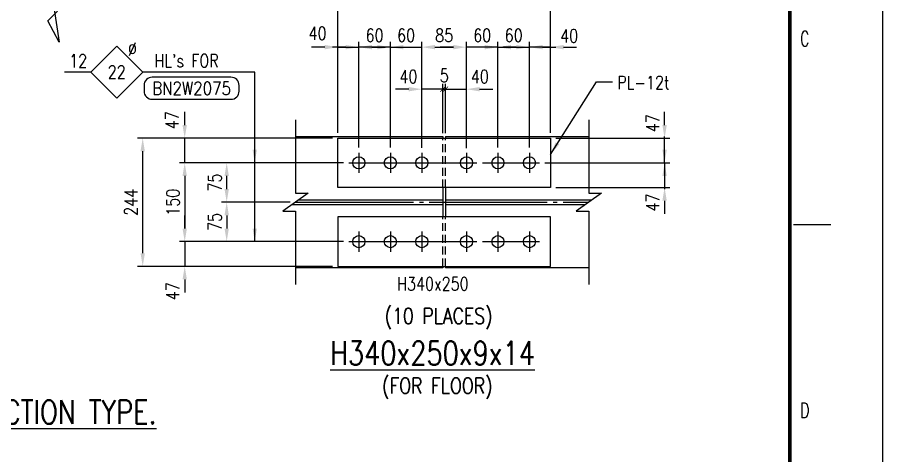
# Model space of a CAD drawing. Header units: millimetres. Extents: x 0 to 232280, y -26939 to 23794.
# Drawn here: x 82526 to 89121, y -13825 to -10487 of the extents above; entities that cross this region are included whole.
import ezdxf
from ezdxf.enums import TextEntityAlignment as Align

# ---------------------------------------------------------------- set-up
doc = ezdxf.new("R2010")
doc.units = ezdxf.units.MM
doc.header["$LTSCALE"] = 30
doc.linetypes.add('JNK-CENTER', pattern=[34, 30, -1.5, 1, -1.5])
doc.linetypes.add('JNK-HIDDEN', pattern=[3, 2, -1])
for name, color, linetype in [('CEN-R', 1, 'JNK-CENTER'), ('CON-C', 4, 'Continuous'), ('CON-G', 3, 'Continuous'), ('CON-W', 7, 'Continuous'), ('CON-Y', 2, 'Continuous'), ('Dim-W', 7, 'Continuous'), ('HID-Y', 2, 'JNK-HIDDEN'), ('STL-OBJT', 7, 'Continuous'), ('TXT-C', 4, 'Continuous'), ('TXTN-G', 3, 'Continuous')]:
    doc.layers.add(name, color=color, linetype=linetype)
doc.styles.add('ROMANS', font='ROMANS.shx', dxfattribs={"width": 0.8})
doc.styles.add('SIMPLEX', font='simplex.shx', dxfattribs={"width": 0.8})
doc.dimstyles.new('DIM40', dxfattribs={"dimscale": 40, "dimtxt": 2.5, "dimasz": 2.5, "dimexe": 1, "dimexo": 1, "dimgap": 1, "dimtad": 1, "dimdec": 0, "dimdsep": 46, "dimtxsty": 'SIMPLEX', "dimcen": 0, "dimclrd": 7, "dimclre": 7, "dimclrt": 2, "dimadec": 1, "dimazin": 2, "dimtfac": 1, "dimtdec": 0, "dimtix": 1, "dimtmove": 2, "dimatfit": 2, "dimfxl": 1, "dimtolj": 1, "dimtzin": 0, "dimarcsym": 1})
doc.dimstyles.new('DIM40x4', dxfattribs={"dimscale": 40, "dimtxt": 2.5, "dimasz": 2.5, "dimexe": 1, "dimexo": 1, "dimgap": 1, "dimtad": 1, "dimdec": 1, "dimlfac": 0.25, "dimdsep": 46, "dimtxsty": 'SIMPLEX', "dimcen": 2.5, "dimclrd": 7, "dimclre": 7, "dimclrt": 2, "dimadec": 1, "dimazin": 2, "dimtfac": 1, "dimtdec": 1, "dimtmove": 2, "dimatfit": 3, "dimfxl": 1, "dimtfill": 1, "dimtolj": 1, "dimtzin": 0, "dimarcsym": 1})

# ---------------------------------------------------------------- blocks, each defined once
blk = doc.blocks.new('TITLE')
at = {"color": 7}
for p, q in [((841, 0), (841, 594.85)), ((824.02, 371.87), (831.1, 371.87))]:
    blk.add_line(p, q, dxfattribs=at)
at = {"color": 7, "const_width": 0.707}
blk.add_lwpolyline([(823.32, 17.33), (823.32, 577.17)], dxfattribs=at)
at = {"color": 7, "style": 'ROMANS', "width": 0.7}
for s, p in [('C', (826.15, 407.24)), ('D', (826.15, 336.51))]:
    blk.add_text(s, height=2.83, dxfattribs=at).set_placement(p, align=Align.MIDDLE)
blk = doc.blocks.new('*D2894')
at = {"layer": 'DEFPOINTS', "color": 0, "transparency": 16777216}
for p in [(85128.9, -10714.2), (84968.9, -11407), (85128.9, -11458.3)]:
    blk.add_point(p, dxfattribs=at)
at = {"layer": 'Dim-W', "color": 7, "lineweight": -2, "transparency": 16777216}
for p, q in [((84968.9, -11367), (84968.9, -10674.2)), ((85128.9, -11418.3), (85128.9, -10674.2)), ((84868.9, -10714.2), (84768.9, -10714.2)), ((84968.9, -10714.2), (85128.9, -10714.2)), ((85228.9, -10714.2), (85328.9, -10714.2))]:
    blk.add_line(p, q, dxfattribs=at)
at = {"layer": 'Dim-W', "color": 7, "transparency": 16777216}
blk.add_solid([(85228.9, -10697.5), (85228.9, -10730.8), (85128.9, -10714.2)], dxfattribs=at)
at = {"layer": 'Dim-W', "color": 2, "transparency": 16777216, "insert": (84814, -10609.1), "char_height": 100, "attachment_point": 5, "style": 'SIMPLEX', "bg_fill": 3, "box_fill_scale": 1.1, "bg_fill_color": 256, "bg_fill_true_color": 13158600, "bg_fill_transparency": 0}
blk.add_mtext('\\A1;40', dxfattribs=at)
at = {"layer": 'Dim-W', "color": 7, "transparency": 16777216}
blk.add_solid([(84868.9, -10697.5), (84868.9, -10730.8), (84968.9, -10714.2)], dxfattribs=at)
blk = doc.blocks.new('*D2895')
at = {"layer": 'DEFPOINTS', "color": 0, "transparency": 16777216}
for p in [(85128.9, -10714.2), (85128.9, -11518.3), (85368.9, -11518.3)]:
    blk.add_point(p, dxfattribs=at)
at = {"layer": 'Dim-W', "color": 7, "lineweight": -2, "transparency": 16777216}
for p, q in [((85128.9, -11478.3), (85128.9, -10674.2)), ((85368.9, -11478.3), (85368.9, -10674.2)), ((85028.9, -10714.2), (84928.9, -10714.2)), ((85368.9, -10714.2), (85128.9, -10714.2)), ((85468.9, -10714.2), (85568.9, -10714.2))]:
    blk.add_line(p, q, dxfattribs=at)
at = {"layer": 'Dim-W', "color": 7, "transparency": 16777216}
for points in [[(85028.9, -10697.5), (85028.9, -10730.8), (85128.9, -10714.2)], [(85468.9, -10697.5), (85468.9, -10730.8), (85368.9, -10714.2)]]:
    blk.add_solid(points, dxfattribs=at)
at = {"layer": 'Dim-W', "color": 2, "transparency": 16777216, "insert": (85248.9, -10624.2), "char_height": 100, "attachment_point": 5, "style": 'SIMPLEX', "bg_fill": 3, "box_fill_scale": 1.1, "bg_fill_color": 256, "bg_fill_true_color": 13158600, "bg_fill_transparency": 0}
blk.add_mtext('\\A1;60', dxfattribs=at)
blk = doc.blocks.new('*D2896')
at = {"layer": 'DEFPOINTS', "color": 0, "transparency": 16777216}
for p in [(85608.9, -10714.2), (85368.9, -11518.3), (85608.9, -11518.3)]:
    blk.add_point(p, dxfattribs=at)
at = {"layer": 'Dim-W', "color": 7, "lineweight": -2, "transparency": 16777216}
for p, q in [((85368.9, -11478.3), (85368.9, -10674.2)), ((85608.9, -11478.3), (85608.9, -10674.2)), ((85268.9, -10714.2), (85168.9, -10714.2)), ((85368.9, -10714.2), (85608.9, -10714.2)), ((85708.9, -10714.2), (85808.9, -10714.2))]:
    blk.add_line(p, q, dxfattribs=at)
at = {"layer": 'Dim-W', "color": 7, "transparency": 16777216}
for points in [[(85268.9, -10697.5), (85268.9, -10730.8), (85368.9, -10714.2)], [(85708.9, -10697.5), (85708.9, -10730.8), (85608.9, -10714.2)]]:
    blk.add_solid(points, dxfattribs=at)
at = {"layer": 'Dim-W', "color": 2, "transparency": 16777216, "insert": (85488.9, -10624.2), "char_height": 100, "attachment_point": 5, "style": 'SIMPLEX', "bg_fill": 3, "box_fill_scale": 1.1, "bg_fill_color": 256, "bg_fill_true_color": 13158600, "bg_fill_transparency": 0}
blk.add_mtext('\\A1;60', dxfattribs=at)
blk = doc.blocks.new('*D2897')
at = {"layer": 'DEFPOINTS', "color": 0, "transparency": 16777216}
for p in [(86428.9, -10714.2), (86588.9, -11407), (86428.9, -11518.3)]:
    blk.add_point(p, dxfattribs=at)
at = {"layer": 'Dim-W', "color": 7, "lineweight": -2, "transparency": 16777216}
for p, q in [((86428.9, -11478.3), (86428.9, -10674.2)), ((86588.9, -11367), (86588.9, -10674.2)), ((86328.9, -10714.2), (86228.9, -10714.2)), ((86588.9, -10714.2), (86428.9, -10714.2)), ((86688.9, -10714.2), (86788.9, -10714.2))]:
    blk.add_line(p, q, dxfattribs=at)
at = {"layer": 'Dim-W', "color": 7, "transparency": 16777216}
blk.add_solid([(86328.9, -10697.5), (86328.9, -10730.8), (86428.9, -10714.2)], dxfattribs=at)
at = {"layer": 'Dim-W', "color": 2, "transparency": 16777216, "insert": (86731.9, -10628.5), "char_height": 100, "attachment_point": 5, "style": 'SIMPLEX', "bg_fill": 3, "box_fill_scale": 1.1, "bg_fill_color": 256, "bg_fill_true_color": 13158600, "bg_fill_transparency": 0}
blk.add_mtext('\\A1;40', dxfattribs=at)
at = {"layer": 'Dim-W', "color": 7, "transparency": 16777216}
blk.add_solid([(86688.9, -10697.5), (86688.9, -10730.8), (86588.9, -10714.2)], dxfattribs=at)
blk = doc.blocks.new('*D2898')
at = {"layer": 'DEFPOINTS', "color": 0, "transparency": 16777216}
for p in [(85948.9, -10714.2), (85608.9, -11518.3), (85948.9, -11518.3)]:
    blk.add_point(p, dxfattribs=at)
at = {"layer": 'Dim-W', "color": 7, "lineweight": -2, "transparency": 16777216}
for p, q in [((85608.9, -11478.3), (85608.9, -10674.2)), ((85948.9, -11478.3), (85948.9, -10674.2)), ((85708.9, -10714.2), (85848.9, -10714.2))]:
    blk.add_line(p, q, dxfattribs=at)
at = {"layer": 'Dim-W', "color": 7, "transparency": 16777216}
for points in [[(85708.9, -10697.5), (85708.9, -10730.8), (85608.9, -10714.2)], [(85848.9, -10697.5), (85848.9, -10730.8), (85948.9, -10714.2)]]:
    blk.add_solid(points, dxfattribs=at)
at = {"layer": 'Dim-W', "color": 2, "transparency": 16777216, "insert": (85778.9, -10624.2), "char_height": 100, "attachment_point": 5, "style": 'SIMPLEX', "bg_fill": 3, "box_fill_scale": 1.1, "bg_fill_color": 256, "bg_fill_true_color": 13158600, "bg_fill_transparency": 0}
blk.add_mtext('\\A1;85', dxfattribs=at)
blk = doc.blocks.new('*D2899')
at = {"layer": 'DEFPOINTS', "color": 0, "transparency": 16777216}
for p in [(86588.9, -10394.2), (84968.9, -11407), (86588.9, -11407)]:
    blk.add_point(p, dxfattribs=at)
at = {"layer": 'Dim-W', "color": 7, "lineweight": -2, "transparency": 16777216}
for p, q in [((84968.9, -11367), (84968.9, -10354.2)), ((86588.9, -11367), (86588.9, -10354.2)), ((85068.9, -10394.2), (86488.9, -10394.2))]:
    blk.add_line(p, q, dxfattribs=at)
at = {"layer": 'Dim-W', "color": 7, "transparency": 16777216}
for points in [[(85068.9, -10377.5), (85068.9, -10410.8), (84968.9, -10394.2)], [(86488.9, -10377.5), (86488.9, -10410.8), (86588.9, -10394.2)]]:
    blk.add_solid(points, dxfattribs=at)
at = {"layer": 'Dim-W', "color": 2, "transparency": 16777216, "insert": (85778.9, -10304.2), "char_height": 100, "attachment_point": 5, "style": 'SIMPLEX', "bg_fill": 3, "box_fill_scale": 1.1, "bg_fill_color": 256, "bg_fill_true_color": 13158600, "bg_fill_transparency": 0}
blk.add_mtext('\\A1;405', dxfattribs=at)
blk = doc.blocks.new('*D2900')
at = {"layer": 'DEFPOINTS', "color": 0, "transparency": 16777216}
for p in [(86428.9, -10714.2), (86188.9, -11518.3), (86428.9, -11518.3)]:
    blk.add_point(p, dxfattribs=at)
at = {"layer": 'Dim-W', "color": 7, "lineweight": -2, "transparency": 16777216}
for p, q in [((86188.9, -11478.3), (86188.9, -10674.2)), ((86428.9, -11478.3), (86428.9, -10674.2)), ((86088.9, -10714.2), (85988.9, -10714.2)), ((86188.9, -10714.2), (86428.9, -10714.2)), ((86528.9, -10714.2), (86628.9, -10714.2))]:
    blk.add_line(p, q, dxfattribs=at)
at = {"layer": 'Dim-W', "color": 7, "transparency": 16777216}
for points in [[(86088.9, -10697.5), (86088.9, -10730.8), (86188.9, -10714.2)], [(86528.9, -10697.5), (86528.9, -10730.8), (86428.9, -10714.2)]]:
    blk.add_solid(points, dxfattribs=at)
at = {"layer": 'Dim-W', "color": 2, "transparency": 16777216, "insert": (86308.9, -10624.2), "char_height": 100, "attachment_point": 5, "style": 'SIMPLEX', "bg_fill": 3, "box_fill_scale": 1.1, "bg_fill_color": 256, "bg_fill_true_color": 13158600, "bg_fill_transparency": 0}
blk.add_mtext('\\A1;60', dxfattribs=at)
blk = doc.blocks.new('*D2901')
at = {"layer": 'DEFPOINTS', "color": 0, "transparency": 16777216}
for p in [(85948.9, -10714.2), (85948.9, -11518.3), (86188.9, -11518.3)]:
    blk.add_point(p, dxfattribs=at)
at = {"layer": 'Dim-W', "color": 7, "lineweight": -2, "transparency": 16777216}
for p, q in [((85948.9, -11478.3), (85948.9, -10674.2)), ((86188.9, -11478.3), (86188.9, -10674.2)), ((85848.9, -10714.2), (85748.9, -10714.2)), ((86188.9, -10714.2), (85948.9, -10714.2)), ((86288.9, -10714.2), (86388.9, -10714.2))]:
    blk.add_line(p, q, dxfattribs=at)
at = {"layer": 'Dim-W', "color": 7, "transparency": 16777216}
for points in [[(85848.9, -10697.5), (85848.9, -10730.8), (85948.9, -10714.2)], [(86288.9, -10697.5), (86288.9, -10730.8), (86188.9, -10714.2)]]:
    blk.add_solid(points, dxfattribs=at)
at = {"layer": 'Dim-W', "color": 2, "transparency": 16777216, "insert": (86068.9, -10624.2), "char_height": 100, "attachment_point": 5, "style": 'SIMPLEX', "bg_fill": 3, "box_fill_scale": 1.1, "bg_fill_color": 256, "bg_fill_true_color": 13158600, "bg_fill_transparency": 0}
blk.add_mtext('\\A1;60', dxfattribs=at)
blk = doc.blocks.new('*D2902')
at = {"layer": 'DEFPOINTS', "color": 0, "transparency": 16777216}
for p in [(83801.5, -11407), (84968.9, -11407), (85052.3, -11595)]:
    blk.add_point(p, dxfattribs=at)
at = {"layer": 'Dim-W', "color": 7, "lineweight": -2, "transparency": 16777216}
for p, q in [((83801.5, -11307), (83801.5, -11207)), ((84928.9, -11407), (83761.5, -11407)), ((83801.5, -11595), (83801.5, -11407)), ((85012.3, -11595), (83761.5, -11595)), ((83801.5, -11695), (83801.5, -11795))]:
    blk.add_line(p, q, dxfattribs=at)
at = {"layer": 'Dim-W', "color": 7, "transparency": 16777216}
blk.add_solid([(83784.8, -11695), (83818.1, -11695), (83801.5, -11595)], dxfattribs=at)
at = {"layer": 'Dim-W', "color": 2, "transparency": 16777216, "insert": (83705.3, -11270.5), "char_height": 100, "attachment_point": 5, "rotation": 90, "style": 'SIMPLEX', "bg_fill": 3, "box_fill_scale": 1.1, "bg_fill_color": 256, "bg_fill_true_color": 13158600, "bg_fill_transparency": 0}
blk.add_mtext('\\A1;47', dxfattribs=at)
at = {"layer": 'Dim-W', "color": 7, "transparency": 16777216}
blk.add_solid([(83784.8, -11307), (83818.1, -11307), (83801.5, -11407)], dxfattribs=at)
blk = doc.blocks.new('*D2903')
at = {"layer": 'DEFPOINTS', "color": 0, "transparency": 16777216}
for p in [(85052.3, -11595), (83801.5, -12195), (85052.3, -12195)]:
    blk.add_point(p, dxfattribs=at)
at = {"layer": 'Dim-W', "color": 7, "lineweight": -2, "transparency": 16777216}
for p, q in [((85012.3, -11595), (83761.5, -11595)), ((83801.5, -11695), (83801.5, -12095)), ((85012.3, -12195), (83761.5, -12195))]:
    blk.add_line(p, q, dxfattribs=at)
at = {"layer": 'Dim-W', "color": 7, "transparency": 16777216}
for points in [[(83784.8, -11695), (83818.1, -11695), (83801.5, -11595)], [(83784.8, -12095), (83818.1, -12095), (83801.5, -12195)]]:
    blk.add_solid(points, dxfattribs=at)
at = {"layer": 'Dim-W', "color": 2, "transparency": 16777216, "insert": (83711.5, -11895), "char_height": 100, "attachment_point": 5, "rotation": 90, "style": 'SIMPLEX', "bg_fill": 3, "box_fill_scale": 1.1, "bg_fill_color": 256, "bg_fill_true_color": 13158600, "bg_fill_transparency": 0}
blk.add_mtext('\\A1;150', dxfattribs=at)
blk = doc.blocks.new('*D2904')
at = {"layer": 'DEFPOINTS', "color": 0, "transparency": 16777216}
for p in [(85052.3, -12195), (83801.5, -12383), (84968.9, -12383)]:
    blk.add_point(p, dxfattribs=at)
at = {"layer": 'Dim-W', "color": 7, "lineweight": -2, "transparency": 16777216}
for p, q in [((83801.5, -12095), (83801.5, -11995)), ((85012.3, -12195), (83761.5, -12195)), ((83801.5, -12195), (83801.5, -12383)), ((84928.9, -12383), (83761.5, -12383)), ((83801.5, -12483), (83801.5, -12583))]:
    blk.add_line(p, q, dxfattribs=at)
at = {"layer": 'Dim-W', "color": 7, "transparency": 16777216}
blk.add_solid([(83784.8, -12095), (83818.1, -12095), (83801.5, -12195)], dxfattribs=at)
at = {"layer": 'Dim-W', "color": 2, "transparency": 16777216, "insert": (83710, -12572.6), "char_height": 100, "attachment_point": 5, "rotation": 90, "style": 'SIMPLEX', "bg_fill": 3, "box_fill_scale": 1.1, "bg_fill_color": 256, "bg_fill_true_color": 13158600, "bg_fill_transparency": 0}
blk.add_mtext('\\A1;47', dxfattribs=at)
at = {"layer": 'Dim-W', "color": 7, "transparency": 16777216}
blk.add_solid([(83784.8, -12483), (83818.1, -12483), (83801.5, -12383)], dxfattribs=at)
blk = doc.blocks.new('*D2905')
at = {"layer": 'DEFPOINTS', "color": 0, "transparency": 16777216}
for p in [(84121.5, -11595), (85052.3, -11595), (84646.1, -11895)]:
    blk.add_point(p, dxfattribs=at)
at = {"layer": 'Dim-W', "color": 7, "lineweight": -2, "transparency": 16777216}
for p, q in [((85012.3, -11595), (84081.5, -11595)), ((84121.5, -11795), (84121.5, -11695)), ((84606.1, -11895), (84081.5, -11895))]:
    blk.add_line(p, q, dxfattribs=at)
at = {"layer": 'Dim-W', "color": 7, "transparency": 16777216}
for points in [[(84104.8, -11695), (84138.1, -11695), (84121.5, -11595)], [(84104.8, -11795), (84138.1, -11795), (84121.5, -11895)]]:
    blk.add_solid(points, dxfattribs=at)
at = {"layer": 'Dim-W', "color": 2, "transparency": 16777216, "insert": (84031.5, -11745), "char_height": 100, "attachment_point": 5, "rotation": 90, "style": 'SIMPLEX', "bg_fill": 3, "box_fill_scale": 1.1, "bg_fill_color": 256, "bg_fill_true_color": 13158600, "bg_fill_transparency": 0}
blk.add_mtext('\\A1;75', dxfattribs=at)
blk = doc.blocks.new('*D2906')
at = {"layer": 'DEFPOINTS', "color": 0, "transparency": 16777216}
for p in [(84646.1, -11895), (84121.5, -12195), (85052.3, -12195)]:
    blk.add_point(p, dxfattribs=at)
at = {"layer": 'Dim-W', "color": 7, "lineweight": -2, "transparency": 16777216}
for p, q in [((84606.1, -11895), (84081.5, -11895)), ((84121.5, -11995), (84121.5, -12095)), ((85012.3, -12195), (84081.5, -12195))]:
    blk.add_line(p, q, dxfattribs=at)
at = {"layer": 'Dim-W', "color": 7, "transparency": 16777216}
for points in [[(84104.8, -11995), (84138.1, -11995), (84121.5, -11895)], [(84104.8, -12095), (84138.1, -12095), (84121.5, -12195)]]:
    blk.add_solid(points, dxfattribs=at)
at = {"layer": 'Dim-W', "color": 2, "transparency": 16777216, "insert": (84031.5, -12045), "char_height": 100, "attachment_point": 5, "rotation": 90, "style": 'SIMPLEX', "bg_fill": 3, "box_fill_scale": 1.1, "bg_fill_color": 256, "bg_fill_true_color": 13158600, "bg_fill_transparency": 0}
blk.add_mtext('\\A1;75', dxfattribs=at)
blk = doc.blocks.new('*D2907')
at = {"layer": 'DEFPOINTS', "color": 0, "transparency": 16777216}
for p in [(83481.5, -11407), (84968.9, -11407), (84968.9, -12383)]:
    blk.add_point(p, dxfattribs=at)
at = {"layer": 'Dim-W', "color": 7, "lineweight": -2, "transparency": 16777216}
for p, q in [((84928.9, -11407), (83441.5, -11407)), ((83481.5, -12283), (83481.5, -11507)), ((84928.9, -12383), (83441.5, -12383))]:
    blk.add_line(p, q, dxfattribs=at)
at = {"layer": 'Dim-W', "color": 7, "transparency": 16777216}
for points in [[(83464.8, -11507), (83498.1, -11507), (83481.5, -11407)], [(83464.8, -12283), (83498.1, -12283), (83481.5, -12383)]]:
    blk.add_solid(points, dxfattribs=at)
at = {"layer": 'Dim-W', "color": 2, "transparency": 16777216, "insert": (83391.5, -11895), "char_height": 100, "attachment_point": 5, "rotation": 90, "style": 'SIMPLEX', "bg_fill": 3, "box_fill_scale": 1.1, "bg_fill_color": 256, "bg_fill_true_color": 13158600, "bg_fill_transparency": 0}
blk.add_mtext('\\A1;244', dxfattribs=at)
blk = doc.blocks.new('BOLTHOLE')
at = {"layer": 'CON-W'}
blk.add_line((25.7, 0), (9.9, 0), dxfattribs=at)
blk.add_lwpolyline([(0, 0), (4.95, 4.95), (9.9, 0), (4.95, -4.95)], close=True, dxfattribs=at)
at = {"layer": 'CON-Y', "style": 'SIMPLEX', "width": 0.8}
for s, p in [('%%C', (8.81, 3.12)), ("HL's FOR", (24.37, 0.9))]:
    blk.add_text(s, height=2.5, dxfattribs=at).set_placement(p, align=Align.RIGHT)
blk.add_attdef('4', text='', height=2.5, dxfattribs=at).set_placement((-0.69, 0.87), align=Align.RIGHT)
blk.add_attdef('22', text='', height=2.5, dxfattribs=at).set_placement((4.95, 0), align=Align.MIDDLE_CENTER)
blk = doc.blocks.new('boltmark')
at = {"layer": 'CON-Y'}
blk.add_lwpolyline([(0, -4.2), (15, -4.2, 0.414214), (16.56, -2.64), (16.56, -1.56, 0.414214), (15, 0), (0, 0, 0.414214), (-1.56, -1.56), (-1.56, -2.64, 0.414214)], format="xyb", close=True, dxfattribs=at)
at = {"layer": 'CON-G', "style": 'SIMPLEX', "width": 0.802523}
blk.add_attdef('BN2W1650', text='', height=2.5, dxfattribs=at).set_placement((0, -3.35), (15, -3.35), align=Align.FIT)
blk = doc.blocks.new('*D2908')
at = {"layer": 'DEFPOINTS', "color": 0, "transparency": 16777216}
for p in [(86588.9, -11407), (87458.9, -11407), (86505.6, -11595)]:
    blk.add_point(p, dxfattribs=at)
at = {"layer": 'Dim-W', "color": 7, "lineweight": -2, "transparency": 16777216}
for p, q in [((87458.9, -11307), (87458.9, -11207)), ((86628.9, -11407), (87498.9, -11407)), ((87458.9, -11595), (87458.9, -11407)), ((86545.6, -11595), (87498.9, -11595)), ((87458.9, -11695), (87458.9, -11795))]:
    blk.add_line(p, q, dxfattribs=at)
at = {"layer": 'Dim-W', "color": 7, "transparency": 16777216}
blk.add_solid([(87442.2, -11695), (87475.5, -11695), (87458.9, -11595)], dxfattribs=at)
at = {"layer": 'Dim-W', "color": 2, "transparency": 16777216, "insert": (87368.9, -11293.1), "char_height": 100, "attachment_point": 5, "rotation": 90, "style": 'SIMPLEX', "bg_fill": 3, "box_fill_scale": 1.1, "bg_fill_color": 256, "bg_fill_true_color": 13158600, "bg_fill_transparency": 0}
blk.add_mtext('\\A1;47', dxfattribs=at)
at = {"layer": 'Dim-W', "color": 7, "transparency": 16777216}
blk.add_solid([(87442.2, -11307), (87475.5, -11307), (87458.9, -11407)], dxfattribs=at)
blk = doc.blocks.new('*D2909')
at = {"layer": 'DEFPOINTS', "color": 0, "transparency": 16777216}
for p in [(86505.6, -11595), (86588.9, -11783), (87458.9, -11783)]:
    blk.add_point(p, dxfattribs=at)
at = {"layer": 'Dim-W', "color": 7, "lineweight": -2, "transparency": 16777216}
for p, q in [((87458.9, -11495), (87458.9, -11395)), ((86545.6, -11595), (87498.9, -11595)), ((87458.9, -11595), (87458.9, -11783)), ((86628.9, -11783), (87498.9, -11783)), ((87458.9, -11883), (87458.9, -11983))]:
    blk.add_line(p, q, dxfattribs=at)
at = {"layer": 'Dim-W', "color": 7, "transparency": 16777216}
blk.add_solid([(87442.2, -11495), (87475.5, -11495), (87458.9, -11595)], dxfattribs=at)
at = {"layer": 'Dim-W', "color": 2, "transparency": 16777216, "insert": (87368.9, -11896.9), "char_height": 100, "attachment_point": 5, "rotation": 90, "style": 'SIMPLEX', "bg_fill": 3, "box_fill_scale": 1.1, "bg_fill_color": 256, "bg_fill_true_color": 13158600, "bg_fill_transparency": 0}
blk.add_mtext('\\A1;47', dxfattribs=at)
at = {"layer": 'Dim-W', "color": 7, "transparency": 16777216}
blk.add_solid([(87442.2, -11883), (87475.5, -11883), (87458.9, -11783)], dxfattribs=at)
blk = doc.blocks.new('_ArchTick')
at = {"color": 0, "linetype": 'ByBlock', "const_width": 0.15}
blk.add_lwpolyline([(-0.5, -0.5), (0.5, 0.5)], dxfattribs=at)
blk = doc.blocks.new('*D2912')
at = {"layer": 'DEFPOINTS', "color": 0, "transparency": 16777216}
for p in [(85768.9, -11034.2), (85768.9, -11409), (85788.9, -11409)]:
    blk.add_point(p, dxfattribs=at)
at = {"layer": 'Dim-W', "color": 7, "lineweight": -2, "transparency": 16777216}
for p, q in [((85768.9, -11369), (85768.9, -10994.2)), ((85788.9, -11369), (85788.9, -10994.2)), ((85768.9, -11034.2), (85728.9, -11034.2)), ((85788.9, -11034.2), (85768.9, -11034.2)), ((85788.9, -11034.2), (85828.9, -11034.2))]:
    blk.add_line(p, q, dxfattribs=at)
at = {"layer": 'Dim-W', "color": 2, "transparency": 16777216, "insert": (85780, -10929.6), "char_height": 100, "attachment_point": 5, "style": 'SIMPLEX', "bg_fill": 3, "box_fill_scale": 1.1, "bg_fill_color": 256, "bg_fill_true_color": 13158600, "bg_fill_transparency": 0}
blk.add_mtext('\\A1;5', dxfattribs=at)
at = {"layer": 'Dim-W', "color": 7, "lineweight": -2, "transparency": 16777216, "xscale": 40, "yscale": 40, "zscale": 40}
blk.add_blockref('_ArchTick', (85768.9, -11034.2), dxfattribs=at)
at = {"layer": 'Dim-W', "color": 7, "lineweight": -2, "transparency": 16777216, "xscale": 40, "yscale": 40, "zscale": 40, "rotation": 180}
blk.add_blockref('_ArchTick', (85788.9, -11034.2), dxfattribs=at)
blk = doc.blocks.new('*D2913')
at = {"layer": 'DEFPOINTS', "color": 0, "transparency": 16777216}
for p in [(85788.9, -11034.2), (85948.9, -11034.2), (85948.9, -11524)]:
    blk.add_point(p, dxfattribs=at)
at = {"layer": 'Dim-W', "color": 7, "lineweight": -2, "transparency": 16777216}
for p, q in [((85948.9, -11484), (85948.9, -10994.2)), ((85788.9, -11034.2), (85688.9, -11034.2)), ((85788.9, -11034.2), (85948.9, -11034.2)), ((86048.9, -11034.2), (86148.9, -11034.2))]:
    blk.add_line(p, q, dxfattribs=at)
at = {"layer": 'Dim-W', "color": 2, "transparency": 16777216, "insert": (86051.1, -10938.3), "char_height": 100, "attachment_point": 5, "style": 'SIMPLEX', "bg_fill": 3, "box_fill_scale": 1.1, "bg_fill_color": 256, "bg_fill_true_color": 13158600, "bg_fill_transparency": 0}
blk.add_mtext('\\A1;40', dxfattribs=at)
at = {"layer": 'Dim-W', "color": 7, "transparency": 16777216}
blk.add_solid([(86048.9, -11017.5), (86048.9, -11050.8), (85948.9, -11034.2)], dxfattribs=at)
blk = doc.blocks.new('_None')
blk = doc.blocks.new('*D2914')
at = {"layer": 'DEFPOINTS', "color": 0, "transparency": 16777216}
for p in [(85608.9, -11034.2), (85768.9, -11034.2), (85608.9, -11520)]:
    blk.add_point(p, dxfattribs=at)
at = {"layer": 'Dim-W', "color": 7, "lineweight": -2, "transparency": 16777216}
for p, q in [((85608.9, -11480), (85608.9, -10994.2)), ((85508.9, -11034.2), (85408.9, -11034.2)), ((85768.9, -11034.2), (85608.9, -11034.2)), ((85768.9, -11034.2), (85868.9, -11034.2))]:
    blk.add_line(p, q, dxfattribs=at)
at = {"layer": 'Dim-W', "color": 2, "transparency": 16777216, "insert": (85506.7, -10938.3), "char_height": 100, "attachment_point": 5, "style": 'SIMPLEX', "bg_fill": 3, "box_fill_scale": 1.1, "bg_fill_color": 256, "bg_fill_true_color": 13158600, "bg_fill_transparency": 0}
blk.add_mtext('\\A1;40', dxfattribs=at)
at = {"layer": 'Dim-W', "color": 7, "transparency": 16777216}
blk.add_solid([(85508.9, -11017.5), (85508.9, -11050.8), (85608.9, -11034.2)], dxfattribs=at)

msp = doc.modelspace()

# ---------------------------------------------------------------- linework, layer by layer
at = {"layer": 'CEN-R'}
for p, q in [((85128.92, -11518.34), (85128.92, -11671.67)), ((85368.92, -11518.34), (85368.92, -11671.67)), ((85608.92, -11518.34), (85608.92, -11671.67)), ((85948.92, -11518.34), (85948.92, -11671.67)), ((86188.92, -11518.34), (86188.92, -11671.67)), ((86428.92, -11518.34), (86428.92, -11671.67)), ((85052.25, -11595), (86505.59, -11595)), ((85052.25, -11595), (85205.59, -11595)), ((85292.25, -11595), (85445.59, -11595)), ((85532.25, -11595), (85685.59, -11595)), ((85872.25, -11595), (86025.59, -11595)), ((86112.25, -11595), (86265.59, -11595)), ((86352.25, -11595), (86505.59, -11595)), ((84645.29, -11895), (86880.42, -11895)), ((85128.92, -12118.34), (85128.92, -12271.67)), ((85368.92, -12118.34), (85368.92, -12271.67)), ((85608.92, -12118.34), (85608.92, -12271.67)), ((85948.92, -12118.34), (85948.92, -12271.67)), ((86188.92, -12118.34), (86188.92, -12271.67)), ((86428.92, -12118.34), (86428.92, -12271.67)), ((85052.25, -12195), (86505.59, -12195)), ((85052.25, -12195), (85205.59, -12195)), ((85292.25, -12195), (85445.59, -12195)), ((85532.25, -12195), (85685.59, -12195)), ((85872.25, -12195), (86025.59, -12195)), ((86112.25, -12195), (86265.59, -12195)), ((86352.25, -12195), (86505.59, -12195))]:
    msp.add_line(p, q, dxfattribs=at)
at = {"layer": 'CON-C'}
msp.add_lwpolyline([(83063.87, -9552.23), (82686.85, -9640.89), (82686.85, -9640.89), (82844.38, -10677.1), (82758.47, -10513.4), (82902.99, -10366.23)], dxfattribs=at)
at = {"layer": 'CON-G'}
for p, q in [((84645.29, -11395), (85768.92, -11395)), ((85768.92, -11395), (85768.92, -11407)), ((85788.92, -11395), (86880.42, -11395)), ((85788.92, -11395), (85788.92, -11407)), ((85768.92, -11783), (85768.92, -12007)), ((85788.92, -11783), (85788.92, -12007)), ((84620.09, -11913), (85768.92, -11913)), ((84670.49, -11877), (85768.92, -11877)), ((85788.92, -11877), (86905.62, -11877)), ((85788.92, -11913), (86855.22, -11913)), ((85768.92, -12395), (84645.29, -12395)), ((85768.92, -12383), (85768.92, -12395)), ((85788.92, -12383), (85788.92, -12395)), ((86880.42, -12395), (85788.92, -12395))]:
    msp.add_line(p, q, dxfattribs=at)
for points in [[(86588.92, -11783), (84968.92, -11783), (84968.92, -11407), (86588.92, -11407), (86588.92, -11783)], [(86588.92, -12007), (84968.92, -12007), (84968.92, -12383), (86588.92, -12383), (86588.92, -12007)]]:
    msp.add_lwpolyline(points, close=True, dxfattribs=at)
for centre in [(85128.92, -11595), (85368.92, -11595), (85608.92, -11595), (85948.92, -11595), (86188.92, -11595), (86428.92, -11595), (85128.92, -12195), (85368.92, -12195), (85608.92, -12195), (85948.92, -12195), (86188.92, -12195), (86428.92, -12195)]:
    msp.add_circle(centre, 46, dxfattribs=at)
at = {"layer": 'CON-W'}
msp.add_line((83085.5, -10903.36), (82885.5, -10903.36), dxfattribs=at)
for points in [[(84645.29, -11268.27), (84645.29, -11826.08), (84741.78, -11826.08), (84548.81, -11963.92), (84645.29, -11963.92), (84645.29, -12521.74)], [(86880.42, -11268.27), (86880.42, -11826.08), (86976.91, -11826.08), (86783.94, -11963.92), (86880.42, -11963.92), (86880.42, -12521.74)]]:
    msp.add_lwpolyline(points, dxfattribs=at)
at = {"layer": 'Dim-W'}
msp.add_line((84213.37, -10903.36), (84113.37, -10903.36), dxfattribs=at)
at = {"layer": 'HID-Y'}
for p, q in [((85768.92, -11783), (85768.92, -11407)), ((85788.92, -11783), (85788.92, -11407)), ((85768.92, -12383), (85768.92, -12007)), ((85788.92, -12383), (85788.92, -12007))]:
    msp.add_line(p, q, dxfattribs=at)

# ---------------------------------------------------------------- block references
at = {"linetype": 'ByBlock', "xscale": 39.99999999599994, "yscale": 39.99999999599994, "zscale": 39.99999999599994}
msp.add_blockref('TITLE', (55481.35, -26939.4), dxfattribs=at)
at = {"xscale": 40, "yscale": 40, "zscale": 40}
msp.add_blockref('BOLTHOLE', (83085.5, -10903.36), dxfattribs=at).add_auto_attribs({'4': '12', '22': '22'})
ref = msp.add_blockref('boltmark', (83553.88, -10943.36), dxfattribs=dict(xscale=40, yscale=40, zscale=40))
ref.add_attrib('BN2W1650', 'BN2W2075', dxfattribs={"layer": 'CON-G', "height": 100, "style": 'SIMPLEX', "width": 0.782585}).set_placement((83553.88, -11077.35), (84153.86, -11077.35), align=Align.FIT)

# ---------------------------------------------------------------- texts
at = {"layer": 'CON-Y', "style": 'SIMPLEX', "width": 0.8}
for s, p in [('PL-12t', (87097.99, -11033.98)), ('H340x250', (85420.46, -12565.82))]:
    msp.add_text(s, height=100, dxfattribs=at).set_placement(p)
at = {"layer": 'TXT-C', "style": 'SIMPLEX', "width": 0.8}
for s, p in [('%%UH340x250x9x14', (85690.6, -13133.86)), ('%%UTYPICAL MOMENT CONNECTION TYPE.', (81819.2, -13582.6))]:
    msp.add_text(s, height=180, dxfattribs=at).set_placement(p, align=Align.CENTER)
at = {"layer": 'TXTN-G', "style": 'SIMPLEX', "width": 0.8}
for s, p in [('(10 PLACES)', (85736.91, -12820.34)), ('(FOR FLOOR)', (85726.81, -13352.22))]:
    msp.add_text(s, height=120, dxfattribs=at).set_placement(p, align=Align.CENTER)

# ---------------------------------------------------------------- next in the draw order: dimensions: what is measured, and where the dimension line sits
at = {"layer": 'Dim-W'}
dim = msp.add_linear_dim(base=(85128.92, -10714.17), p1=(84968.92, -11407), p2=(85128.92, -11458.34), dimstyle='DIM40x4', dxfattribs=at)
dim.commit()
dim.dimension.update_dxf_attribs({"geometry": '*D2894', "text_midpoint": (84813.95, -10609.07), "dimtype": 160})
dim = msp.add_linear_dim(base=(86428.92, -10714.17), p1=(86588.92, -11407), p2=(86428.92, -11518.34), angle=180, dimstyle='DIM40x4', dxfattribs=at)
dim.commit()
dim.dimension.update_dxf_attribs({"geometry": '*D2897', "text_midpoint": (86731.94, -10628.51), "dimtype": 160})

# ---------------------------------------------------------------- next in the draw order: dimensions: what is measured, and where the dimension line sits
dim = msp.add_linear_dim(base=(85128.92, -10714.17), p1=(85368.92, -11518.34), p2=(85128.92, -11518.34), angle=180, dimstyle='DIM40x4', dxfattribs=at)
dim.commit()
dim.dimension.update_dxf_attribs({"geometry": '*D2895', "text_midpoint": (85248.92, -10624.17)})

# ---------------------------------------------------------------- next in the draw order: dimensions: what is measured, and where the dimension line sits
dim = msp.add_linear_dim(base=(85608.92, -10714.17), p1=(85368.92, -11518.34), p2=(85608.92, -11518.34), dimstyle='DIM40x4', dxfattribs=at)
dim.commit()
dim.dimension.update_dxf_attribs({"geometry": '*D2896', "text_midpoint": (85488.92, -10624.17)})

# ---------------------------------------------------------------- next in the draw order: dimensions: what is measured, and where the dimension line sits
dim = msp.add_linear_dim(base=(85948.92, -10714.17), p1=(85608.92, -11518.34), p2=(85948.92, -11518.34), dimstyle='DIM40x4', dxfattribs=at)
dim.commit()
dim.dimension.update_dxf_attribs({"geometry": '*D2898', "text_midpoint": (85778.92, -10624.17)})

# ---------------------------------------------------------------- next in the draw order: dimensions: what is measured, and where the dimension line sits
dim = msp.add_linear_dim(base=(86588.92, -10394.17), p1=(84968.92, -11407), p2=(86588.92, -11407), dimstyle='DIM40x4', dxfattribs=at)
dim.commit()
dim.dimension.update_dxf_attribs({"geometry": '*D2899', "text_midpoint": (85778.92, -10304.17)})

# ---------------------------------------------------------------- next in the draw order: dimensions: what is measured, and where the dimension line sits
dim = msp.add_linear_dim(base=(86428.92, -10714.17), p1=(86188.92, -11518.34), p2=(86428.92, -11518.34), dimstyle='DIM40x4', dxfattribs=at)
dim.commit()
dim.dimension.update_dxf_attribs({"geometry": '*D2900', "text_midpoint": (86308.92, -10624.17)})
dim = msp.add_linear_dim(base=(83801.47, -11407), p1=(85052.25, -11595), p2=(84968.92, -11407), angle=90, dimstyle='DIM40x4', dxfattribs=at)
dim.commit()
dim.dimension.update_dxf_attribs({"geometry": '*D2902', "text_midpoint": (83705.3, -11270.54), "dimtype": 160})

# ---------------------------------------------------------------- next in the draw order: dimensions: what is measured, and where the dimension line sits
for base, p1, p2, angle, picture, middle in [((85948.92, -10714.17), (86188.92, -11518.34), (85948.92, -11518.34), 180, '*D2901', (86068.92, -10624.17)), ((83801.47, -12195), (85052.25, -11595), (85052.25, -12195), 270, '*D2903', (83711.47, -11895))]:
    dim = msp.add_linear_dim(base=base, p1=p1, p2=p2, angle=angle, dimstyle='DIM40x4', dxfattribs=at)
    dim.commit()
    dim.dimension.update_dxf_attribs({"geometry": picture, "text_midpoint": middle})
dim = msp.add_linear_dim(base=(87458.86, -11407), p1=(86505.59, -11595), p2=(86588.92, -11407), angle=90, dimstyle='DIM40x4', dxfattribs=at)
dim.commit()
dim.dimension.update_dxf_attribs({"geometry": '*D2908', "text_midpoint": (87368.86, -11293.1), "dimtype": 160})

# ---------------------------------------------------------------- next in the draw order: dimensions: what is measured, and where the dimension line sits
dim = msp.add_linear_dim(base=(85768.92, -11034.17), p1=(85788.92, -11408.98), p2=(85768.92, -11408.98), angle=180, dimstyle='DIM40x4', override={"dimasz": 1, "dimblk1": 'ArchTick', "dimblk2": 'ArchTick', "dimsah": 1}, dxfattribs=at)
dim.commit()
dim.dimension.update_dxf_attribs({"geometry": '*D2912', "text_midpoint": (85779.98, -10929.62), "dimtype": 160})
dim = msp.add_linear_dim(base=(84121.47, -11595), p1=(84646.12, -11895), p2=(85052.25, -11595), angle=90, dimstyle='DIM40x4', dxfattribs=at)
dim.commit()
dim.dimension.update_dxf_attribs({"geometry": '*D2905', "text_midpoint": (84031.47, -11745)})
dim = msp.add_linear_dim(base=(83801.47, -12383), p1=(85052.25, -12195), p2=(84968.92, -12383), angle=270, dimstyle='DIM40x4', dxfattribs=at)
dim.commit()
dim.dimension.update_dxf_attribs({"geometry": '*D2904', "text_midpoint": (83709.97, -12572.57), "dimtype": 160})

# ---------------------------------------------------------------- next in the draw order: leaders
at = {"layer": 'STL-OBJT'}
msp.add_leader([(86588.92, -11530.36), (86941.11, -10978.53), (87062.96, -10978.53)], dimstyle='DIM40', dxfattribs=at)

# ---------------------------------------------------------------- next in the draw order: dimensions: what is measured, and where the dimension line sits
at = {"layer": 'Dim-W'}
dim = msp.add_linear_dim(base=(85948.92, -11034.17), p1=(85788.92, -11034.17), p2=(85948.92, -11523.98), dimstyle='DIM40x4', override={"dimblk1": 'None', "dimsah": 1}, dxfattribs=at)
dim.commit()
dim.dimension.update_dxf_attribs({"geometry": '*D2913', "text_midpoint": (86051.09, -10938.29), "dimtype": 160})
dim = msp.add_linear_dim(base=(87458.86, -11783), p1=(86505.59, -11595), p2=(86588.92, -11783), angle=270, dimstyle='DIM40x4', dxfattribs=at)
dim.commit()
dim.dimension.update_dxf_attribs({"geometry": '*D2909', "text_midpoint": (87368.86, -11896.91), "dimtype": 160})
dim = msp.add_linear_dim(base=(84121.47, -12195), p1=(84646.12, -11895), p2=(85052.25, -12195), angle=270, dimstyle='DIM40x4', dxfattribs=at)
dim.commit()
dim.dimension.update_dxf_attribs({"geometry": '*D2906', "text_midpoint": (84031.47, -12045)})

# ---------------------------------------------------------------- next in the draw order: dimensions: what is measured, and where the dimension line sits
dim = msp.add_linear_dim(base=(85608.92, -11034.17), p1=(85768.92, -11034.17), p2=(85608.92, -11519.96), angle=180, dimstyle='DIM40x4', override={"dimblk1": 'None', "dimsah": 1}, dxfattribs=at)
dim.commit()
dim.dimension.update_dxf_attribs({"geometry": '*D2914', "text_midpoint": (85506.75, -10938.29), "dimtype": 160})
dim = msp.add_linear_dim(base=(83481.47, -11407), p1=(84968.92, -12383), p2=(84968.92, -11407), angle=90, dimstyle='DIM40x4', dxfattribs=at)
dim.commit()
dim.dimension.update_dxf_attribs({"geometry": '*D2907', "text_midpoint": (83391.47, -11895)})

# ---------------------------------------------------------------- next in the draw order: leaders
at = {"layer": 'STL-OBJT'}
for points in [[(84335.22, -12195), (84335.22, -10903.36), (84213.37, -10903.36)], [(84335.22, -11595), (84335.22, -10903.36), (84213.37, -10903.36)]]:
    msp.add_leader(points, dimstyle='DIM40', dxfattribs=at)

doc.saveas('drawing.dxf')
